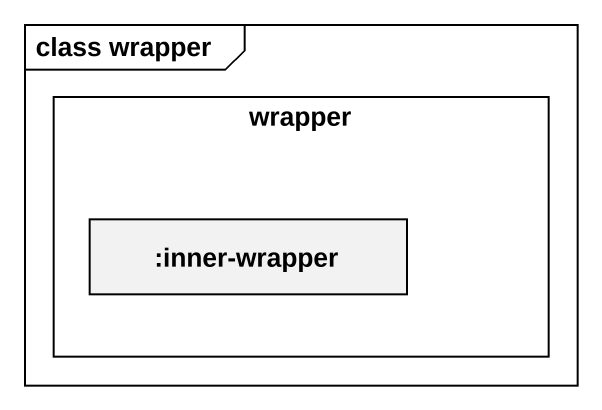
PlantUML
@startuml
mainframe class wrapper
rectangle wrapper {
  rectangle ":inner-wrapper" as inner_wrapper
}
@enduml
